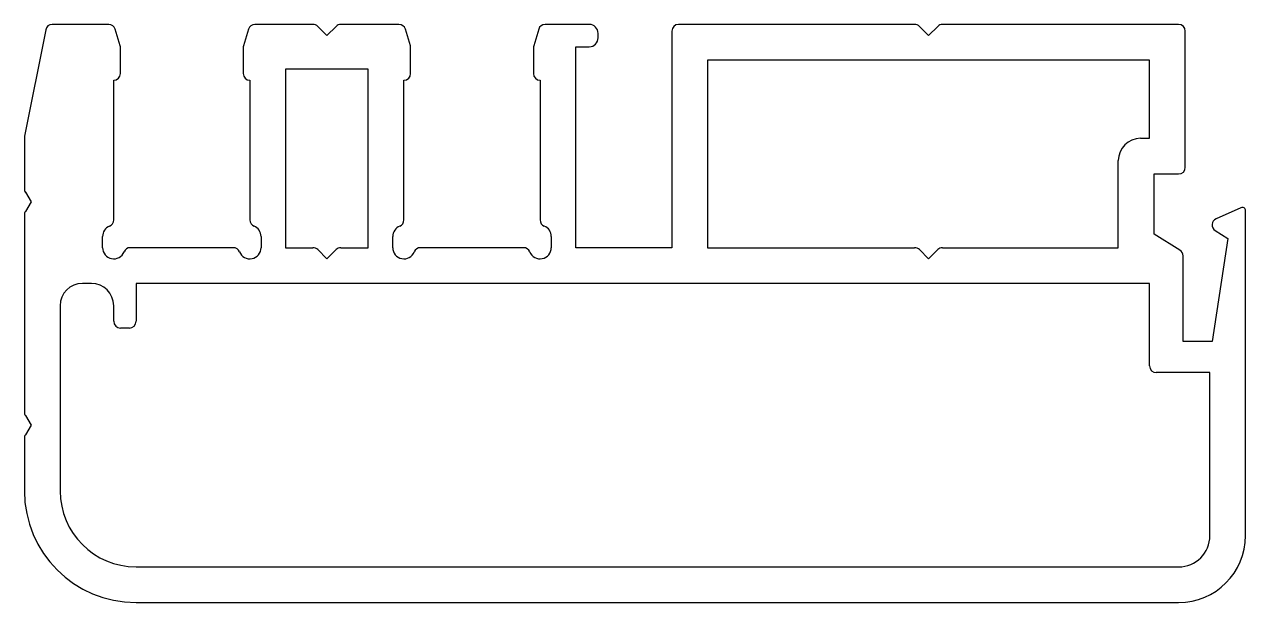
# Model space of a CAD drawing. Extents: x 467.6 to 522.3, y 124.6 to 150.5.
import ezdxf

# ---------------------------------------------------------------- set-up
doc = ezdxf.new("R2010")
doc.units = 0
doc.layers.get('0').update_dxf_attribs({"linetype": 'CONTINUOUS'})

msp = doc.modelspace()

# ---------------------------------------------------------------- linework, layer by layer
for p, q in [((471.401, 150.543), (468.87, 150.543)), ((480.55, 150.543), (477.947, 150.543)), ((481.174, 150.043), (480.762, 150.455)), ((481.586, 150.455), (481.174, 150.043)), ((484.401, 150.543), (481.798, 150.543)), ((492.924, 150.543), (490.947, 150.543)), ((507.5, 150.545), (496.924, 150.545)), ((508.124, 150.045), (507.712, 150.457)), ((508.536, 150.457), (508.124, 150.045)), ((519.324, 150.545), (508.748, 150.545)), ((468.576, 150.302), (467.624, 145.543)), ((471.911, 149.585), (471.688, 150.329)), ((477.66, 150.329), (477.437, 149.585)), ((484.911, 149.585), (484.688, 150.329)), ((490.66, 150.329), (490.437, 149.585)), ((493.324, 149.943), (493.324, 150.143)), ((496.624, 150.245), (496.624, 140.543)), ((519.624, 144.145), (519.624, 150.245)), ((471.924, 148.343), (471.924, 149.499)), ((477.424, 149.499), (477.424, 148.343)), ((484.924, 148.343), (484.924, 149.499)), ((490.424, 149.499), (490.424, 148.343)), ((492.324, 149.543), (492.924, 149.543)), ((492.324, 140.543), (492.324, 149.543)), ((518.024, 148.945), (498.224, 148.945)), ((498.224, 148.945), (498.224, 140.543)), ((518.024, 145.445), (518.024, 148.945)), ((479.324, 148.543), (479.324, 140.543)), ((483.024, 148.543), (479.324, 148.543)), ((483.024, 140.543), (483.024, 148.543)), ((471.624, 141.784), (471.624, 148.043)), ((477.724, 148.043), (477.724, 141.784)), ((484.624, 141.784), (484.624, 148.043)), ((490.724, 148.043), (490.724, 141.784)), ((467.624, 145.543), (467.624, 143.176)), ((517.624, 145.445), (518.024, 145.445)), ((516.624, 140.543), (516.624, 144.445)), ((518.224, 143.845), (519.324, 143.845)), ((518.224, 141.146), (518.224, 143.845)), ((467.667, 143.022), (467.924, 142.593)), ((467.924, 142.593), (467.667, 142.164)), ((522.113, 142.332), (521.001, 141.838)), ((467.624, 142.01), (467.624, 133.176)), ((522.324, 127.643), (522.324, 142.195)), ((519.381, 140.434), (518.224, 141.146)), ((520.961, 141.312), (521.524, 140.95)), ((471.124, 140.543), (471.124, 141.043)), ((478.224, 141.043), (478.224, 140.543)), ((484.124, 140.543), (484.124, 141.043)), ((491.224, 141.043), (491.224, 140.543)), ((521.524, 140.95), (520.824, 136.345)), ((476.983, 140.543), (472.366, 140.543)), ((479.324, 140.543), (480.55, 140.543)), ((480.762, 140.455), (481.174, 140.043)), ((481.174, 140.043), (481.586, 140.455)), ((481.798, 140.543), (483.024, 140.543)), ((489.983, 140.543), (485.366, 140.543)), ((496.624, 140.543), (492.324, 140.543)), ((498.224, 140.543), (507.5, 140.543)), ((508.124, 140.043), (507.712, 140.455)), ((508.536, 140.455), (508.124, 140.043)), ((508.748, 140.543), (516.624, 140.543)), ((519.524, 136.345), (519.524, 140.179)), ((470.624, 138.943), (470.224, 138.943)), ((472.624, 138.943), (472.624, 137.243)), ((518.024, 138.943), (472.624, 138.943)), ((518.024, 135.243), (518.024, 138.943)), ((469.224, 137.943), (469.224, 129.643)), ((471.624, 137.243), (471.624, 137.943)), ((472.324, 136.943), (471.924, 136.943)), ((520.824, 136.345), (519.524, 136.345)), ((520.724, 134.943), (518.324, 134.943)), ((520.724, 127.643), (520.724, 134.943)), ((467.667, 133.022), (467.924, 132.593)), ((467.924, 132.593), (467.667, 132.164)), ((467.624, 132.01), (467.624, 129.643)), ((472.624, 126.243), (519.324, 126.243)), ((472.624, 124.643), (519.324, 124.643))]:
    msp.add_line(p, q)
for centre, radius, start, end in [((468.87, 150.243), 0.3, 90, 168.6901), ((471.401, 150.243), 0.3, 16.6992, 90), ((477.947, 150.243), 0.3, 90, 163.3008), ((480.55, 150.243), 0.3, 45, 90), ((481.798, 150.243), 0.3, 90, 135), ((484.401, 150.243), 0.3, 16.6992, 90), ((490.947, 150.243), 0.3, 90, 163.3008), ((492.924, 150.143), 0.4, 0, 90), ((496.924, 150.245), 0.3, 90, 180), ((507.5, 150.245), 0.3, 45, 90), ((508.748, 150.245), 0.3, 90, 135), ((519.324, 150.245), 0.3, 0, 90), ((492.924, 149.943), 0.4, 270, 360), ((471.624, 149.499), 0.3, 0, 16.6992), ((477.724, 149.499), 0.3, 163.3008, 180), ((484.624, 149.499), 0.3, 0, 16.6992), ((490.724, 149.499), 0.3, 163.3008, 180), ((471.624, 148.343), 0.3, 270, 360), ((477.724, 148.343), 0.3, 180, 270), ((484.624, 148.343), 0.3, 270, 360), ((490.724, 148.343), 0.3, 180, 270), ((517.624, 144.445), 1, 90, 180), ((519.324, 144.145), 0.3, 270, 0), ((467.924, 143.176), 0.3, 180, 210.9638), ((522.174, 142.195), 0.15, 0, 113.9293), ((467.924, 142.01), 0.3, 149.0362, 180), ((471.324, 141.784), 0.3, 292.0243, 360), ((478.024, 141.784), 0.3, 180, 247.9757), ((484.324, 141.784), 0.3, 292.0243, 360), ((491.024, 141.784), 0.3, 180, 247.9757), ((521.123, 141.564), 0.3, 113.9293, 237.2844), ((471.624, 141.043), 0.5, 112.0243, 180), ((477.724, 141.043), 0.5, 0, 67.9757), ((484.624, 141.043), 0.5, 112.0243, 180), ((490.724, 141.043), 0.5, 360, 67.9757), ((471.624, 140.543), 0.5, 180, 337.9757), ((472.366, 140.243), 0.3, 90, 157.9757), ((476.983, 140.243), 0.3, 22.0243, 90), ((477.724, 140.543), 0.5, 202.0243, 0), ((480.55, 140.243), 0.3, 45, 90), ((481.798, 140.243), 0.3, 90, 135), ((484.624, 140.543), 0.5, 180, 337.9757), ((485.366, 140.243), 0.3, 90, 157.9757), ((489.983, 140.243), 0.3, 22.0243, 90), ((490.724, 140.543), 0.5, 202.0243, 0), ((507.5, 140.243), 0.3, 45, 90), ((508.748, 140.243), 0.3, 90, 135), ((519.224, 140.179), 0.3, 0, 58.3925), ((470.224, 137.943), 1, 90, 180), ((470.624, 137.943), 1, 0, 90), ((471.924, 137.243), 0.3, 180, 270), ((472.324, 137.243), 0.3, 270, 0), ((518.324, 135.243), 0.3, 180, 270), ((467.924, 133.176), 0.3, 180, 210.9638), ((467.924, 132.01), 0.3, 149.0362, 180), ((472.624, 129.643), 5, 180, 270), ((472.624, 129.643), 3.4, 180, 270), ((519.324, 127.643), 1.4, 270, 0), ((519.324, 127.643), 3, 270, 0)]:
    msp.add_arc(centre, radius, start, end)

doc.saveas('drawing.dxf')
